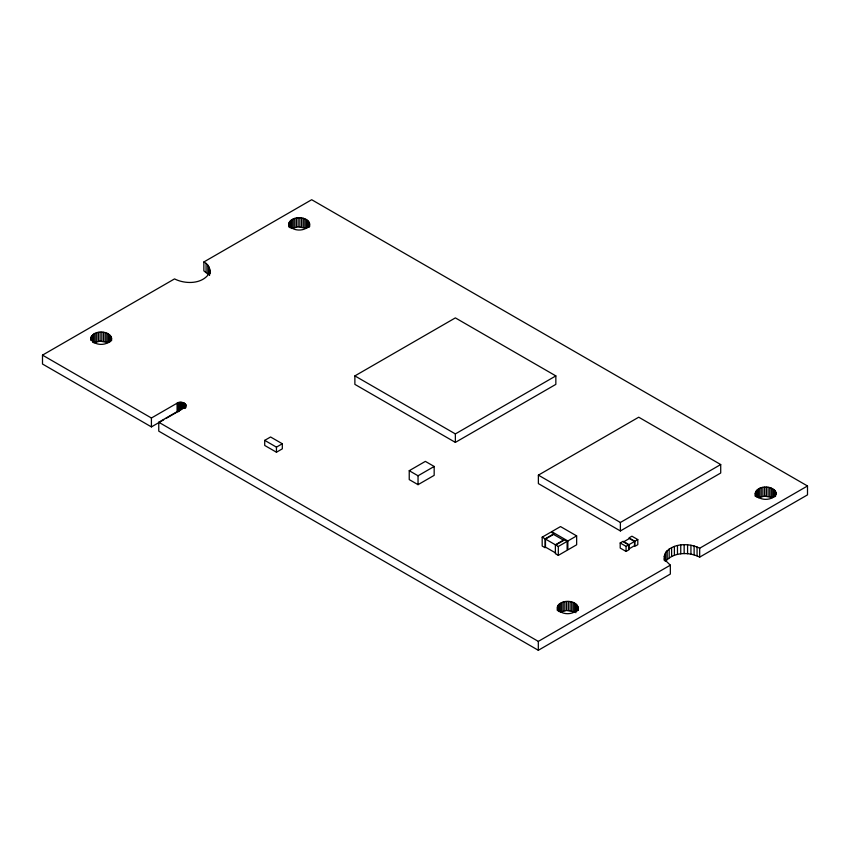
<?xml version="1.0" encoding="UTF-8"?>
<svg xmlns="http://www.w3.org/2000/svg" width="850" height="850" viewBox="0 0 850 850"><rect width="100%" height="100%" fill="white"/><g stroke="black" fill="none" stroke-linecap="round" stroke-linejoin="round"><path stroke-width="1.27" d="M90.865 337.556C92.087 346.407 109.066 346.63 111.552 338.321C109.491 329.386 90.217 329.917 90.865 340.096M288.894 223.221C290.116 232.071 307.094 232.294 309.581 223.986C307.349 214.583 286.684 215.815 288.894 227.035M557.345 606.879C558.567 615.729 575.546 615.942 578.032 607.633C575.822 598.336 555.475 599.409 557.303 610.438M755.342 493.563C757.01 484.872 773.978 484.84 776.061 493.308C773.447 501.373 758.317 501.277 755.342 493.563L755.342 496.103M209.493 275.432C210.715 270.183 209.217 264.371 203.862 261.97L311.684 199.718L807.5 485.977L807.5 494.87L699.678 557.122C689.159 551.799 673.901 551.873 665.688 561.234L665.688 552.341C673.901 542.991 689.159 542.906 699.678 548.229L807.5 485.977M664.286 560.012L664.286 556.197L665.688 552.341M209.493 272.892C202.661 284.399 185.353 284.378 174.526 278.906L42.5 355.13L42.5 364.023L151.417 426.902L163.699 419.815M42.5 355.13L151.417 418.009L177.087 403.187C179.945 400.573 189.199 403.569 184.429 407.426L158.759 422.248L158.759 431.141L538.316 650.282L670.342 574.058L670.342 565.165L665.125 560.118L664.286 556.197M165.931 418.529L177.087 412.08L177.087 403.187M354.875 375.902L455.366 317.889L555.847 375.902L555.847 384.37L455.366 442.382L354.875 384.37L354.875 375.902L455.366 433.914L555.847 375.902M264.711 440.364L270.576 436.985L282.317 443.753L282.317 448.842L276.452 452.221L264.711 445.453L264.711 440.364L276.452 447.142L282.317 443.753M409.233 470.698L425.372 461.38L434.169 466.469L434.169 475.362L418.041 484.67L409.233 479.591L409.233 470.698L418.041 475.777L434.169 466.469M538.379 475.139L638.722 417.201L720.715 464.546L720.715 473.014L620.383 530.952L538.379 483.608L538.379 475.139L620.383 522.474L720.715 464.546M542.183 537.168L550.981 532.079L553.913 533.779L545.116 538.858L542.183 537.168L542.183 546.051L545.116 547.751L545.116 538.858M555.751 553.042L545.477 547.113L545.477 539.07L553.552 534.406L563.816 540.334L555.751 544.999M545.477 539.07L558.312 546.476L567.12 541.397L567.12 550.29L558.312 555.369L555.379 553.679L555.379 544.786L564.188 539.707L567.12 541.397M567.853 540.972L576.651 535.893L576.651 544.786L567.853 549.865L567.853 540.972L551.714 531.654L560.511 526.575L576.651 535.893M620.192 542.969L623.135 541.28L629 544.669L629 549.748L626.067 551.438L620.192 548.048L620.192 542.969L626.067 546.359L634.504 541.492L634.504 545.721L628.628 549.111L628.628 544.871M634.865 541.28L637.798 539.58L637.798 544.669L634.865 546.359L634.865 541.28L629 537.891L631.933 536.191L637.798 539.58M158.759 422.248L538.316 641.389L670.342 565.165M306.223 219.449L306.223 228.342L298.116 226.791L291.879 228.512L291.879 219.619M108.194 333.784L108.194 342.678L100.077 341.126L93.84 342.848L93.84 333.954M772.714 488.771L772.714 497.664L764.596 496.113L758.359 497.834L758.359 488.941M574.674 603.096L574.674 611.989L566.557 610.449L560.32 612.17L560.32 603.277M179.276 402.443L179.276 411.336L177.746 411.761L177.746 402.868M634.504 541.492L629.361 538.528L623.496 541.907L627.608 544.287M207.825 265.179L207.825 274.072L203.862 270.863L203.862 261.97M775.954 492.288L775.954 494.828M775.54 491.3L775.54 496.379M774.849 490.365L774.849 496.719M773.904 489.515L773.904 497.133M771.322 488.144L771.322 497.038M769.76 487.666L769.76 496.559M768.092 487.348L768.092 496.241M766.349 487.199L766.349 496.092M764.596 487.22L764.596 496.113M762.864 487.411L762.864 496.304M761.218 487.772L761.218 496.666M759.698 488.283L759.698 497.176M757.222 489.717L757.222 497.346M756.33 490.599L756.33 496.942M755.714 491.544L755.714 495.359M755.374 492.543L755.374 496.358M699.678 548.229L699.678 557.122M697.064 546.943L697.064 555.836M694.121 545.934L694.121 554.827M690.933 545.222L690.933 554.104M687.576 544.808L687.576 553.701M684.154 544.733L684.154 553.626M680.754 544.977L680.754 553.871M677.471 545.541L677.471 554.434M674.39 546.412L674.39 555.294M671.606 547.559L671.606 556.452M669.184 548.951L669.184 557.844M667.186 550.566L667.186 559.459M664.711 554.242L664.711 560.586M664.424 558.174L664.424 560.713M626.067 546.359L626.067 551.438M620.383 522.474L620.383 530.952M578.032 607.633L578.032 610.183M577.915 606.624L577.915 610.438M577.511 605.636L577.511 610.714M576.821 604.701L576.821 611.054M575.864 603.851L575.864 612.744M573.282 602.48L573.282 611.373M571.731 602.002L571.731 610.895M570.063 601.683L570.063 610.576M568.321 601.534L568.321 610.428M566.557 601.556L566.557 610.449M564.836 601.747L564.836 610.64M563.189 602.108L563.189 611.001M561.669 602.618L561.669 611.511M559.194 604.053L559.194 611.671M558.312 546.476L558.312 555.369M558.301 604.934L558.301 611.278M557.674 605.88L557.674 609.694M538.316 641.389L538.316 650.282M455.366 433.914L455.366 442.382M418.041 475.777L418.041 484.67M309.581 223.986L309.581 226.525M309.474 222.966L309.474 226.78M309.06 221.977L309.06 227.067M308.369 221.042L308.369 227.396M307.413 220.192L307.413 227.821M304.831 218.822L304.831 227.715M303.28 218.344L303.28 227.237M301.612 218.036L301.612 226.918M299.869 217.876L299.869 226.769M298.116 217.898L298.116 226.791M296.384 218.099L296.384 226.992M294.737 218.45L294.737 227.343M293.218 218.971L293.218 227.864M290.743 220.394L290.743 228.023M289.85 221.276L289.85 227.63M289.234 222.222L289.234 226.036M276.452 447.142L276.452 452.221M209.918 270.927L209.918 273.477M209.78 268.951L209.78 272.765M209.079 267.017L209.079 274.646M206.072 263.479L206.072 272.372M185.831 404.696L185.831 407.235M185.587 404.217L185.587 408.032M185.215 403.771L185.215 407.586M184.716 403.378L184.716 408.457M184.11 403.027L184.11 408.106M183.409 402.741L183.409 407.819M182.644 402.517L182.644 408.871M181.826 402.379L181.826 408.733M180.976 402.316L180.976 409.944M180.115 402.337L180.115 409.955M178.479 402.624L178.479 411.517M151.417 418.009L151.417 426.902M111.552 338.321L111.552 340.861M111.435 337.301L111.435 339.841M111.031 336.313L111.031 340.127M110.341 335.378L110.341 341.732M109.384 334.528L109.384 342.146M106.802 333.158L106.802 342.051M105.251 332.679L105.251 341.572M103.573 332.361L103.573 341.254M101.841 332.212L101.841 341.105M100.077 332.233L100.077 341.126M98.356 332.424L98.356 341.317M96.709 332.786L96.709 341.679M95.189 333.306L95.189 342.199M92.703 334.73L92.703 342.359M91.821 335.612L91.821 340.691M91.194 336.558L91.194 340.372"/></g></svg>
